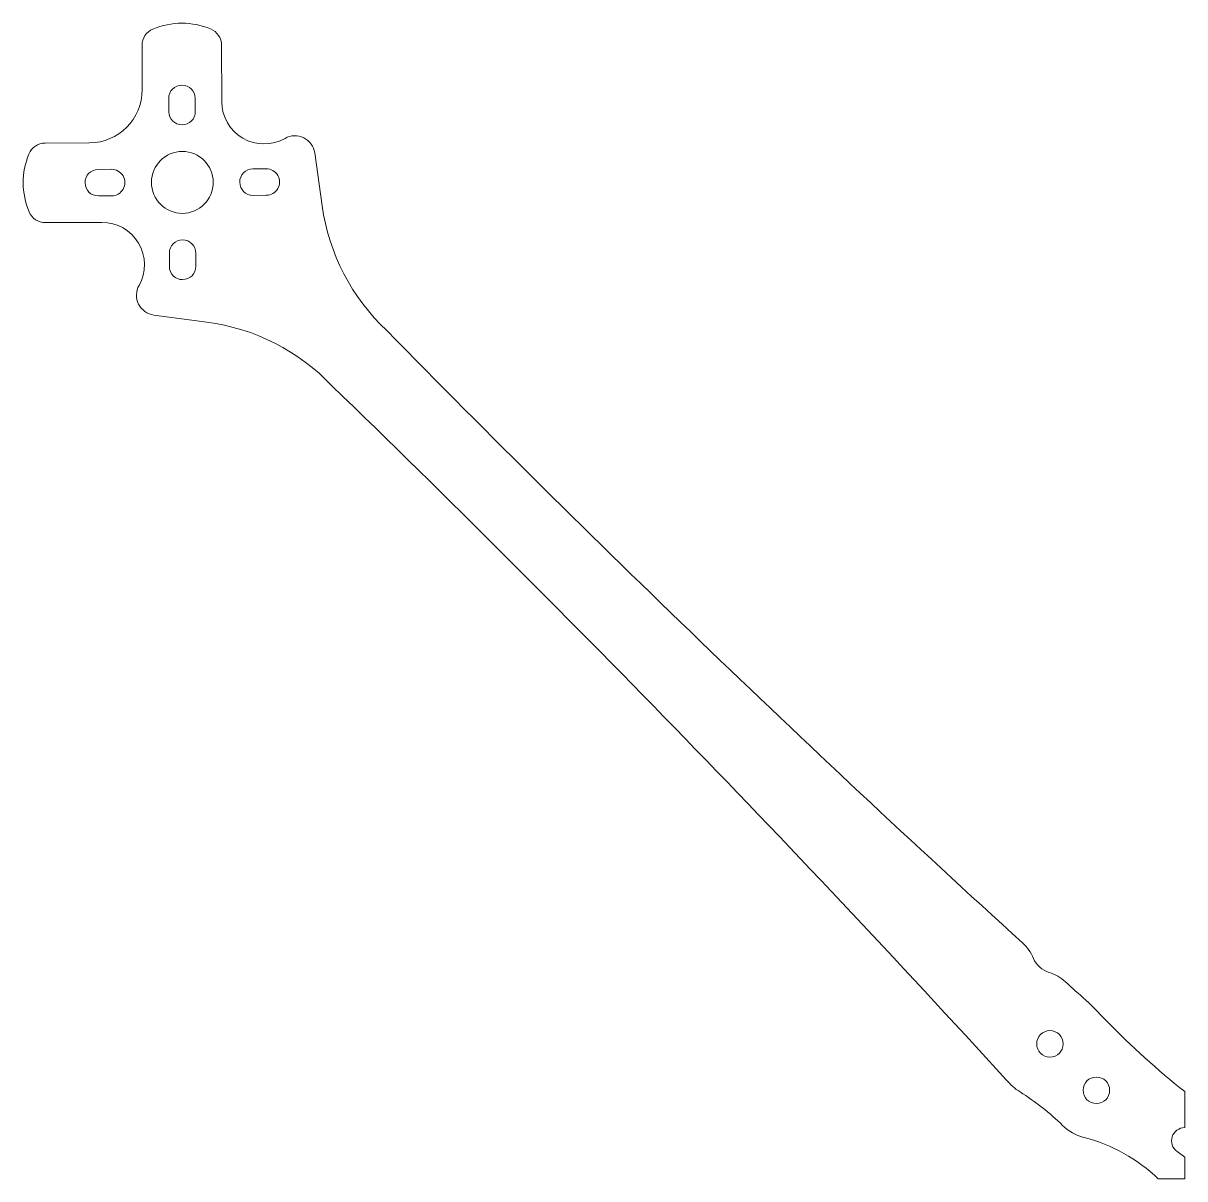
# Model space of a CAD drawing. Header units: millimetres. Extents: x -66 to 66, y -65 to 65.
import ezdxf

# ---------------------------------------------------------------- set-up
doc = ezdxf.new("R2010")
doc.units = ezdxf.units.MM
doc.layers.add('Frame-Arms', color=251, linetype='Continuous', true_color=0x5b5b5b)

msp = doc.modelspace()

# ---------------------------------------------------------------- linework, layer by layer
at = {"layer": 'Frame-Arms', "lineweight": 0}
msp.add_lwpolyline([(54.29, -60.67, -0.127161), (51.89, -59.31, 0.051185), (47.07, -55.53, -0.08111), (45.52, -54.17, 0.015522), (-30.78, 24.34, 0.170888), (-44.93, 31.55), (-50.93, 32.35, -0.529619), (-52.61, 35.7, 0.574037), (-56.8, 42.82), (-63.2, 42.8, -0.30276), (-65.05, 44.02, -0.200029), (-65.07, 50.56, -0.30276), (-63.23, 51.8), (-58.23, 51.82, 0.414208), (-52.25, 57.84), (-52.27, 62.84, -0.30276), (-51.05, 64.69, -0.200029), (-44.51, 64.71, -0.30276), (-43.27, 62.87), (-43.25, 56.47, 0.574037), (-36.09, 52.33, -0.529619), (-32.73, 50.68), (-31.89, 44.69, 0.170888), (-24.58, 30.59, 0.014155), (47.35, -38.67, -0.108378), (48.59, -40.42, 0.220309), (50.36, -42.02, -0.108378), (52.22, -43.09, 0.000436), (54.51, -45.14, -0.028032), (55.04, -45.63), (56.95, -47.58, 0.03077), (65.71, -55.5), (65.71, -59.56, 0.728574), (64.84, -62.28), (65.71, -62.91), (65.71, -65.35), (62.72, -65.35, 0.123625), (54.32, -60.67, 0.00025), (54.29, -60.67)], format="xyb", dxfattribs=at)
msp.add_lwpolyline([(54.29, -60.67, -0.127161), (51.89, -59.31, 0.051185), (47.07, -55.53, -0.08111), (45.52, -54.17, 0.015522), (-30.78, 24.34, 0.170888), (-44.93, 31.55), (-50.93, 32.35, -0.529619), (-52.61, 35.7, 0.574037), (-56.8, 42.82), (-63.2, 42.8, -0.30276), (-65.05, 44.02, -0.200029), (-65.07, 50.56, -0.30276), (-63.23, 51.8), (-58.23, 51.82, 0.414208), (-52.25, 57.84), (-52.27, 62.84, -0.30276), (-51.05, 64.69, -0.200029), (-44.51, 64.71, -0.30276), (-43.27, 62.87), (-43.25, 56.47, 0.574037), (-36.09, 52.33, -0.529619), (-32.73, 50.68), (-31.89, 44.69, 0.170888), (-24.58, 30.59, 0.014155), (47.35, -38.67, -0.108378), (48.59, -40.42, 0.220309), (50.36, -42.02, -0.108378), (52.22, -43.09, 0.000436), (54.51, -45.14, -0.028032), (55.04, -45.63), (56.95, -47.58, 0.03077), (65.71, -55.5), (65.71, -59.56, 0.728574), (64.84, -62.28), (65.71, -62.91), (65.71, -65.35), (62.72, -65.35, 0.123625), (54.32, -60.67, 0.00025), (54.29, -60.67)], format="xyb", dxfattribs=at)
for points in [[(-49.24, 55.35, 1), (-46.24, 55.36), (-46.25, 56.86, 1), (-49.25, 56.85)], [(-49.24, 55.35, 1), (-46.24, 55.36), (-46.25, 56.86, 1), (-49.25, 56.85)], [(-57.22, 48.82, 1), (-57.21, 45.82), (-55.71, 45.83, 1), (-55.72, 48.83)], [(-57.22, 48.82, 1), (-57.21, 45.82), (-55.71, 45.83, 1), (-55.72, 48.83)], [(-38.22, 48.89), (-39.72, 48.88, 1), (-39.71, 45.88), (-38.21, 45.89, 1)], [(-38.22, 48.89), (-39.72, 48.88, 1), (-39.71, 45.88), (-38.21, 45.89, 1)], [(-49.18, 37.85, 1), (-46.18, 37.86), (-46.18, 39.36, 1), (-49.18, 39.35)], [(-49.18, 37.85, 1), (-46.18, 37.86), (-46.18, 39.36, 1), (-49.18, 39.35)]]:
    msp.add_lwpolyline(points, format="xyb", close=True, dxfattribs=at)
for centre, radius in [((-47.71, 47.35), 3.5), ((-47.71, 47.35), 3.5), ((50.46, -50.1), 1.5), ((50.46, -50.1), 1.5), ((55.71, -55.35), 1.5), ((55.71, -55.35), 1.5)]:
    msp.add_circle(centre, radius, dxfattribs=at)

doc.saveas('drawing.dxf')
